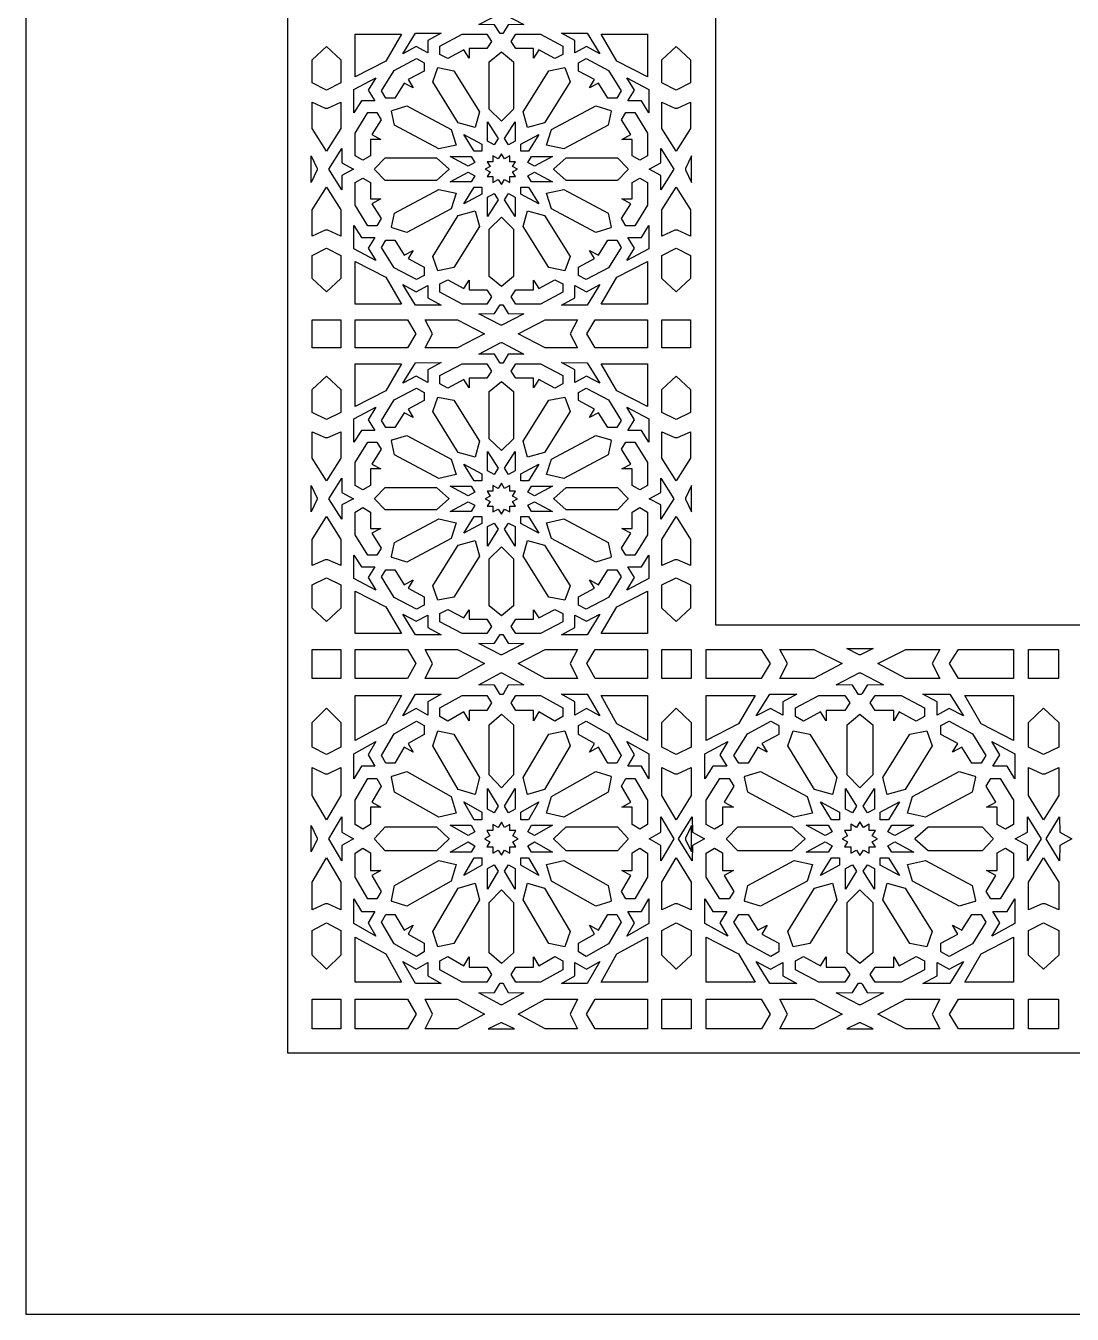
# Model space of a CAD drawing. Extents: x -330 to 330, y -275 to 275.
# Drawn here: x -330 to -110, y -275 to -4 of the extents above; entities that cross this region are included whole.
import ezdxf

# ---------------------------------------------------------------- set-up
doc = ezdxf.new("R2010")
doc.units = 0
doc.layers.add('LAYER_1', color=18, linetype='CONTINUOUS')
doc.layers.add('LAYER_2', color=150, linetype='CONTINUOUS')

msp = doc.modelspace()

# ---------------------------------------------------------------- linework, layer by layer
at = {"layer": 'LAYER_1'}
for points in [[(-330, 275), (-330, -275), (330, -275), (330, 130), (180, 275)], [(-225.26, -3.73), (-228.54, -3.78), (-229.58, -5.41), (-229.72, -5.63), (-230, -5.62), (-230.28, -5.63), (-230.42, -5.41), (-231.46, -3.78), (-234.74, -3.73), (-230.13, -1.33), (-230, -1.35), (-229.87, -1.33)], [(-254.29, -11.44), (-260.75, -14.74), (-260.75, -5.8), (-251, -5.8)], [(-245.43, -7.08), (-245.43, -9.69), (-247.89, -8.38), (-250.74, -9.88), (-248.03, -5.55), (-242.62, -5.54)], [(-233.04, -5.8), (-232.04, -7.31), (-233.03, -8.8), (-236.79, -8.8), (-236.79, -10.81), (-237.88, -9.07), (-241.28, -10.88), (-242.91, -10.01), (-242.91, -8.28), (-238.24, -5.8)], [(-217.09, -8.28), (-217.09, -10.01), (-218.72, -10.88), (-222.12, -9.07), (-223.21, -10.81), (-223.21, -8.8), (-226.97, -8.8), (-227.96, -7.31), (-226.96, -5.8), (-221.76, -5.8)], [(-211.97, -5.55), (-209.26, -9.88), (-212.11, -8.38), (-214.57, -9.69), (-214.57, -7.08), (-217.38, -5.54)], [(-199.25, -14.74), (-205.71, -11.44), (-209, -5.8), (-199.25, -5.8)], [(-263.76, -11.17), (-263.76, -16.02), (-266.77, -17.52), (-269.78, -16.02), (-269.78, -11.17), (-266.77, -8.36)], [(-227.43, -11.61), (-227.43, -21.54), (-230, -24.05), (-232.57, -21.54), (-232.57, -11.61), (-230, -9.51)], [(-190.22, -11.17), (-190.22, -16.02), (-193.23, -17.52), (-196.24, -16.02), (-196.24, -11.17), (-193.23, -8.36)], [(-246.22, -11.78), (-246.22, -13.52), (-249.62, -15.33), (-248.54, -17.06), (-250.41, -16.07), (-252.37, -19.2), (-254.27, -19.2), (-255.2, -17.7), (-252.51, -13.4), (-247.85, -10.91)], [(-240, -13.45), (-234.61, -22.07), (-235.48, -25.4), (-239.06, -24.41), (-244.44, -15.81), (-243.36, -12.81)], [(-215.56, -15.81), (-220.94, -24.41), (-224.52, -25.4), (-225.39, -22.07), (-220, -13.45), (-216.64, -12.81)], [(-207.49, -13.4), (-204.8, -17.7), (-205.73, -19.2), (-207.63, -19.2), (-209.59, -16.07), (-211.46, -17.06), (-210.38, -15.33), (-213.78, -13.52), (-213.78, -11.78), (-212.15, -10.91)], [(-258.03, -17.56), (-256.62, -19.82), (-259.44, -19.82), (-261.03, -22.29), (-261.03, -17.39), (-256.42, -14.93)], [(-198.97, -17.39), (-198.97, -22.29), (-200.56, -19.82), (-203.38, -19.82), (-201.97, -17.56), (-203.58, -14.93)], [(-263.76, -25.61), (-266.77, -30.39), (-269.78, -25.61), (-269.78, -20.08), (-267.05, -21.32), (-266.49, -21.32), (-263.76, -20.08)], [(-240.55, -25.81), (-239.49, -29.1), (-243.13, -29.89), (-252.45, -24.93), (-253.11, -21.98), (-252.99, -21.79), (-249.89, -20.84)], [(-207.01, -21.79), (-206.89, -21.98), (-207.55, -24.93), (-216.87, -29.89), (-220.51, -29.1), (-219.45, -25.81), (-210.11, -20.84)], [(-190.22, -25.61), (-193.23, -30.39), (-196.24, -25.61), (-196.24, -20.08), (-193.51, -21.32), (-192.95, -21.32), (-190.22, -20.08)], [(-256.18, -22.26), (-255.24, -23.76), (-257.2, -26.9), (-255.32, -27.9), (-257.49, -27.9), (-257.49, -31.36), (-259.12, -32.28), (-260.75, -31.35), (-260.75, -26.56), (-258.07, -22.26)], [(-230.68, -27.74), (-231.49, -29.03), (-232.9, -28.28), (-232.9, -24.2)], [(-227.1, -28.28), (-228.51, -29.03), (-229.32, -27.74), (-227.1, -24.2)], [(-199.25, -26.56), (-199.25, -31.35), (-200.88, -32.28), (-202.51, -31.36), (-202.51, -27.9), (-204.68, -27.9), (-202.8, -26.9), (-204.76, -23.76), (-203.82, -22.26), (-201.93, -22.26)], [(-234.07, -28.92), (-234.07, -30.4), (-235.69, -30.4), (-237.9, -26.88)], [(-224.31, -30.4), (-225.93, -30.4), (-225.93, -28.92), (-222.1, -26.88)], [(-268.7, -34.03), (-268.72, -34.16), (-268.7, -34.29), (-270, -36.93), (-270, -31.39)], [(-263.54, -32.86), (-261.1, -34.16), (-263.54, -35.46), (-263.57, -38.5), (-266.28, -34.16), (-263.57, -29.82)], [(-241.02, -34.1), (-241.04, -34.16), (-241.02, -34.21), (-243.66, -36.52), (-254.44, -36.52), (-256.61, -34.27), (-256.66, -34.16), (-256.61, -34.05), (-254.44, -31.79), (-243.66, -31.79)], [(-236.36, -31.5), (-235.56, -32.78), (-236.96, -33.53), (-240.77, -31.5)], [(-227.62, -33.6), (-227, -32.6), (-228.22, -32.6), (-228.22, -31.39), (-229.33, -31.98), (-230, -30.92), (-230.67, -31.98), (-231.78, -31.39), (-231.78, -32.6), (-233, -32.6), (-232.38, -33.6), (-233.42, -34.16), (-232.38, -34.72), (-233, -35.72), (-231.78, -35.72), (-231.78, -36.93), (-230.67, -36.34), (-230, -37.4), (-229.33, -36.34), (-228.22, -36.93), (-228.22, -35.72), (-227, -35.72), (-227.62, -34.72), (-226.58, -34.16)], [(-223.04, -33.53), (-224.44, -32.78), (-223.64, -31.5), (-219.23, -31.5)], [(-205.56, -31.79), (-203.39, -34.05), (-203.34, -34.16), (-203.39, -34.27), (-205.56, -36.52), (-216.34, -36.52), (-218.98, -34.21), (-218.96, -34.16), (-218.98, -34.1), (-216.34, -31.79)], [(-193.72, -34.16), (-196.43, -38.5), (-196.46, -35.46), (-198.9, -34.16), (-196.46, -32.86), (-196.43, -29.82)], [(-191.3, -34.03), (-191.28, -34.16), (-191.3, -34.29), (-190, -36.93), (-190, -31.39)], [(-235.56, -35.54), (-236.36, -36.82), (-240.77, -36.82), (-236.96, -34.79)], [(-219.23, -36.82), (-223.64, -36.82), (-224.44, -35.54), (-223.04, -34.79)], [(-263.76, -42.71), (-263.76, -48.23), (-266.49, -47), (-267.05, -47), (-269.78, -48.23), (-269.78, -42.71), (-266.77, -37.93)], [(-257.49, -36.96), (-257.49, -40.42), (-255.32, -40.42), (-257.2, -41.42), (-255.24, -44.56), (-256.18, -46.06), (-258.07, -46.06), (-260.75, -41.76), (-260.75, -36.97), (-259.12, -36.04)], [(-234.07, -39.4), (-237.9, -41.44), (-235.69, -37.92), (-234.07, -37.92)], [(-224.31, -37.92), (-222.1, -41.44), (-225.93, -39.4), (-225.93, -37.92)], [(-199.25, -36.97), (-199.25, -41.76), (-201.93, -46.06), (-203.82, -46.06), (-204.76, -44.56), (-202.8, -41.42), (-204.68, -40.42), (-202.51, -40.42), (-202.51, -36.96), (-200.88, -36.04)], [(-190.22, -42.71), (-190.22, -48.23), (-192.95, -47), (-193.51, -47), (-196.24, -48.23), (-196.24, -42.71), (-193.23, -37.93)], [(-239.49, -39.22), (-240.55, -42.5), (-249.89, -47.48), (-252.99, -46.53), (-253.11, -46.34), (-252.45, -43.39), (-243.13, -38.43)], [(-230.68, -40.58), (-232.9, -44.12), (-232.9, -40.04), (-231.49, -39.29)], [(-227.1, -40.04), (-227.1, -44.12), (-229.32, -40.58), (-228.51, -39.29)], [(-207.55, -43.39), (-206.89, -46.34), (-207.01, -46.53), (-210.11, -47.48), (-219.45, -42.5), (-220.51, -39.22), (-216.87, -38.43)], [(-234.61, -46.25), (-240, -54.87), (-243.36, -55.51), (-244.44, -52.51), (-239.06, -43.91), (-235.48, -42.91)], [(-220.94, -43.91), (-215.56, -52.51), (-216.64, -55.51), (-220, -54.87), (-225.39, -46.25), (-224.52, -42.91)], [(-259.44, -48.5), (-256.62, -48.5), (-258.03, -50.76), (-256.42, -53.39), (-261.03, -50.93), (-261.03, -46.02)], [(-227.43, -46.78), (-227.43, -56.71), (-230, -58.81), (-232.57, -56.71), (-232.57, -46.78), (-230, -44.27)], [(-198.97, -50.93), (-203.58, -53.39), (-201.97, -50.76), (-203.38, -48.5), (-200.56, -48.5), (-198.97, -46.02)], [(-263.76, -52.3), (-263.76, -57.15), (-266.77, -59.96), (-269.78, -57.15), (-269.78, -52.3), (-266.77, -50.8)], [(-250.41, -52.25), (-248.54, -51.25), (-249.62, -52.98), (-246.22, -54.8), (-246.22, -56.53), (-247.85, -57.4), (-252.51, -54.92), (-255.2, -50.62), (-254.27, -49.12), (-252.37, -49.12)], [(-205.73, -49.12), (-204.8, -50.62), (-207.49, -54.92), (-212.15, -57.4), (-213.78, -56.53), (-213.78, -54.8), (-210.38, -52.98), (-211.46, -51.25), (-209.59, -52.25), (-207.63, -49.12)], [(-190.22, -52.3), (-190.22, -57.15), (-193.23, -59.96), (-196.24, -57.15), (-196.24, -52.3), (-193.23, -50.8)], [(-254.29, -56.88), (-251, -62.52), (-260.75, -62.52), (-260.75, -53.58)], [(-199.25, -62.52), (-209, -62.52), (-205.71, -56.88), (-199.25, -53.58)], [(-247.89, -59.93), (-245.43, -58.63), (-245.43, -61.24), (-242.62, -62.78), (-248.03, -62.76), (-250.74, -58.44)], [(-237.88, -59.25), (-236.79, -57.51), (-236.79, -59.52), (-233.03, -59.52), (-232.04, -61.01), (-233.04, -62.52), (-238.24, -62.52), (-242.91, -60.04), (-242.91, -58.3), (-241.28, -57.44)], [(-217.09, -58.3), (-217.09, -60.04), (-221.76, -62.52), (-226.96, -62.52), (-227.96, -61.01), (-226.97, -59.52), (-223.21, -59.52), (-223.21, -57.51), (-222.12, -59.25), (-218.72, -57.44)], [(-211.97, -62.76), (-217.38, -62.78), (-214.57, -61.24), (-214.57, -58.63), (-212.11, -59.93), (-209.26, -58.44)], [(-229.58, -62.91), (-228.54, -64.54), (-225.26, -64.59), (-229.87, -66.99), (-230, -66.97), (-230.13, -66.99), (-234.74, -64.59), (-231.46, -64.54), (-230.42, -62.91), (-230.28, -62.69), (-230, -62.7), (-229.72, -62.69)], [(-263.77, -68.82), (-263.77, -71.77), (-269.77, -71.77), (-269.77, -68.82), (-269.77, -65.86), (-263.77, -65.86)], [(-255.41, -65.86), (-249.76, -65.86), (-247.97, -68.82), (-249.76, -71.77), (-255.41, -71.77), (-260.75, -71.77), (-260.75, -68.82), (-260.75, -65.86)], [(-233.57, -68.82), (-239.21, -71.76), (-246, -71.76), (-244.47, -68.82), (-246, -65.87), (-239.21, -65.87)], [(-215.53, -68.82), (-214, -71.76), (-220.79, -71.76), (-226.43, -68.82), (-220.79, -65.87), (-214, -65.87)], [(-199.25, -68.82), (-199.25, -71.77), (-204.59, -71.77), (-210.24, -71.77), (-212.03, -68.82), (-210.24, -65.86), (-204.59, -65.86), (-199.25, -65.86)], [(-190.23, -68.82), (-190.23, -71.77), (-196.23, -71.77), (-196.23, -68.82), (-196.23, -65.86), (-190.23, -65.86)], [(-225.26, -73.04), (-228.54, -73.09), (-229.58, -74.72), (-229.72, -74.94), (-230, -74.93), (-230.28, -74.94), (-230.42, -74.72), (-231.46, -73.09), (-234.74, -73.04), (-230.13, -70.64), (-230, -70.66), (-229.87, -70.64)], [(-254.29, -80.75), (-260.75, -84.05), (-260.75, -75.11), (-251, -75.11)], [(-245.43, -76.39), (-245.43, -79.01), (-247.89, -77.7), (-250.74, -79.19), (-248.03, -74.87), (-242.62, -74.85)], [(-233.04, -75.11), (-232.04, -76.62), (-233.03, -78.11), (-236.79, -78.11), (-236.79, -80.12), (-237.88, -78.38), (-241.28, -80.19), (-242.91, -79.33), (-242.91, -77.59), (-238.24, -75.11)], [(-217.09, -77.59), (-217.09, -79.33), (-218.72, -80.19), (-222.12, -78.38), (-223.21, -80.12), (-223.21, -78.11), (-226.97, -78.11), (-227.96, -76.62), (-226.96, -75.11), (-221.76, -75.11)], [(-211.97, -74.87), (-209.26, -79.19), (-212.11, -77.7), (-214.57, -79.01), (-214.57, -76.39), (-217.38, -74.85)], [(-199.25, -84.05), (-205.71, -80.75), (-209, -75.11), (-199.25, -75.11)], [(-263.76, -80.48), (-263.76, -85.33), (-266.77, -86.83), (-269.78, -85.33), (-269.78, -80.48), (-266.77, -77.67)], [(-190.22, -80.48), (-190.22, -85.33), (-193.23, -86.83), (-196.24, -85.33), (-196.24, -80.48), (-193.23, -77.67)], [(-246.22, -81.1), (-246.22, -82.83), (-249.62, -84.65), (-248.54, -86.38), (-250.41, -85.38), (-252.37, -88.51), (-254.27, -88.51), (-255.2, -87.01), (-252.51, -82.71), (-247.85, -80.23)], [(-227.43, -80.93), (-227.43, -90.85), (-230, -93.36), (-232.57, -90.85), (-232.57, -80.93), (-230, -78.82)], [(-207.49, -82.71), (-204.8, -87.01), (-205.73, -88.51), (-207.63, -88.51), (-209.59, -85.38), (-211.46, -86.38), (-210.38, -84.65), (-213.78, -82.83), (-213.78, -81.1), (-212.15, -80.23)], [(-240, -82.76), (-234.61, -91.38), (-235.48, -94.72), (-239.06, -93.72), (-244.44, -85.12), (-243.36, -82.12)], [(-215.56, -85.12), (-220.94, -93.72), (-224.52, -94.72), (-225.39, -91.38), (-220, -82.76), (-216.64, -82.12)], [(-258.03, -86.87), (-256.62, -89.13), (-259.44, -89.13), (-261.03, -91.61), (-261.03, -86.7), (-256.42, -84.24)], [(-198.97, -86.7), (-198.97, -91.61), (-200.56, -89.13), (-203.38, -89.13), (-201.97, -86.87), (-203.58, -84.24)], [(-263.76, -94.92), (-266.77, -99.7), (-269.78, -94.92), (-269.78, -89.4), (-267.05, -90.63), (-266.49, -90.63), (-263.76, -89.4)], [(-190.22, -94.92), (-193.23, -99.7), (-196.24, -94.92), (-196.24, -89.4), (-193.51, -90.63), (-192.95, -90.63), (-190.22, -89.4)], [(-256.18, -91.57), (-255.24, -93.07), (-257.2, -96.21), (-255.32, -97.21), (-257.49, -97.21), (-257.49, -100.67), (-259.12, -101.59), (-260.75, -100.66), (-260.75, -95.87), (-258.07, -91.57)], [(-240.55, -95.13), (-239.49, -98.41), (-243.13, -99.2), (-252.45, -94.24), (-253.11, -91.29), (-252.99, -91.1), (-249.89, -90.15)], [(-207.01, -91.1), (-206.89, -91.29), (-207.55, -94.24), (-216.87, -99.2), (-220.51, -98.41), (-219.45, -95.13), (-210.11, -90.15)], [(-199.25, -95.87), (-199.25, -100.66), (-200.88, -101.59), (-202.51, -100.67), (-202.51, -97.21), (-204.68, -97.21), (-202.8, -96.21), (-204.76, -93.07), (-203.82, -91.57), (-201.93, -91.57)], [(-230.68, -97.05), (-231.49, -98.35), (-232.9, -97.6), (-232.9, -93.51)], [(-227.1, -97.6), (-228.51, -98.35), (-229.32, -97.05), (-227.1, -93.51)], [(-234.07, -98.23), (-234.07, -99.71), (-235.69, -99.71), (-237.9, -96.19)], [(-224.31, -99.71), (-225.93, -99.71), (-225.93, -98.23), (-222.1, -96.19)], [(-263.54, -102.17), (-261.1, -103.47), (-263.54, -104.77), (-263.57, -107.81), (-266.28, -103.47), (-263.57, -99.13)], [(-228.22, -106.24), (-228.22, -105.03), (-227, -105.03), (-227.62, -104.03), (-226.58, -103.47), (-227.62, -102.91), (-227, -101.91), (-228.22, -101.91), (-228.22, -100.7), (-229.33, -101.3), (-230, -100.23), (-230.67, -101.3), (-231.78, -100.7), (-231.78, -101.91), (-233, -101.91), (-232.38, -102.91), (-233.42, -103.47), (-232.38, -104.03), (-233, -105.03), (-231.78, -105.03), (-231.78, -106.24), (-230.67, -105.65), (-230, -106.72), (-229.33, -105.65)], [(-193.72, -103.47), (-196.43, -107.81), (-196.46, -104.77), (-198.9, -103.47), (-196.46, -102.17), (-196.43, -99.13)], [(-268.7, -103.34), (-268.72, -103.47), (-268.7, -103.6), (-270, -106.24), (-270, -100.7)], [(-241.02, -103.42), (-241.04, -103.47), (-241.02, -103.53), (-243.66, -105.84), (-254.44, -105.84), (-256.61, -103.59), (-256.66, -103.47), (-256.61, -103.36), (-254.44, -101.11), (-243.66, -101.11)], [(-236.36, -100.81), (-235.56, -102.09), (-236.96, -102.84), (-240.77, -100.81)], [(-223.04, -102.84), (-224.44, -102.09), (-223.64, -100.81), (-219.23, -100.81)], [(-205.56, -101.11), (-203.39, -103.36), (-203.34, -103.47), (-203.39, -103.59), (-205.56, -105.84), (-216.34, -105.84), (-218.98, -103.53), (-218.96, -103.47), (-218.98, -103.42), (-216.34, -101.11)], [(-191.3, -103.34), (-191.28, -103.47), (-191.3, -103.6), (-190, -106.24), (-190, -100.7)], [(-257.49, -106.27), (-257.49, -109.73), (-255.32, -109.73), (-257.2, -110.73), (-255.24, -113.87), (-256.18, -115.37), (-258.07, -115.37), (-260.75, -111.07), (-260.75, -106.28), (-259.12, -105.35)], [(-235.56, -104.85), (-236.36, -106.13), (-240.77, -106.13), (-236.96, -104.1)], [(-219.23, -106.13), (-223.64, -106.13), (-224.44, -104.85), (-223.04, -104.1)], [(-199.25, -106.28), (-199.25, -111.07), (-201.93, -115.37), (-203.82, -115.37), (-204.76, -113.87), (-202.8, -110.73), (-204.68, -109.73), (-202.51, -109.73), (-202.51, -106.27), (-200.88, -105.35)], [(-263.76, -112.03), (-263.76, -117.55), (-266.49, -116.31), (-267.05, -116.31), (-269.78, -117.55), (-269.78, -112.03), (-266.77, -107.24)], [(-239.49, -108.53), (-240.55, -111.82), (-249.89, -116.79), (-252.99, -115.84), (-253.11, -115.65), (-252.45, -112.7), (-243.13, -107.74)], [(-234.07, -108.71), (-237.9, -110.75), (-235.69, -107.23), (-234.07, -107.23)], [(-224.31, -107.23), (-222.1, -110.75), (-225.93, -108.71), (-225.93, -107.23)], [(-207.55, -112.7), (-206.89, -115.65), (-207.01, -115.84), (-210.11, -116.79), (-219.45, -111.82), (-220.51, -108.53), (-216.87, -107.74)], [(-190.22, -112.03), (-190.22, -117.55), (-192.95, -116.31), (-193.51, -116.31), (-196.24, -117.55), (-196.24, -112.03), (-193.23, -107.24)], [(-230.68, -109.89), (-232.9, -113.43), (-232.9, -109.35), (-231.49, -108.6)], [(-227.1, -109.35), (-227.1, -113.43), (-229.32, -109.89), (-228.51, -108.6)], [(-234.61, -115.57), (-240, -124.18), (-243.36, -124.82), (-244.44, -121.82), (-239.06, -113.22), (-235.48, -112.23)], [(-227.43, -116.09), (-227.43, -126.02), (-230, -128.12), (-232.57, -126.02), (-232.57, -116.09), (-230, -113.58)], [(-220.94, -113.22), (-215.56, -121.82), (-216.64, -124.82), (-220, -124.18), (-225.39, -115.57), (-224.52, -112.23)], [(-259.44, -117.82), (-256.62, -117.82), (-258.03, -120.07), (-256.42, -122.7), (-261.03, -120.24), (-261.03, -115.34)], [(-198.97, -120.24), (-203.58, -122.7), (-201.97, -120.07), (-203.38, -117.82), (-200.56, -117.82), (-198.97, -115.34)], [(-250.41, -121.57), (-248.54, -120.57), (-249.62, -122.3), (-246.22, -124.11), (-246.22, -125.85), (-247.85, -126.72), (-252.51, -124.23), (-255.2, -119.93), (-254.27, -118.43), (-252.37, -118.43)], [(-205.73, -118.43), (-204.8, -119.93), (-207.49, -124.23), (-212.15, -126.72), (-213.78, -125.85), (-213.78, -124.11), (-210.38, -122.3), (-211.46, -120.57), (-209.59, -121.57), (-207.63, -118.43)], [(-263.76, -121.61), (-263.76, -126.46), (-266.77, -129.27), (-269.78, -126.46), (-269.78, -121.61), (-266.77, -120.11)], [(-190.22, -121.61), (-190.22, -126.46), (-193.23, -129.27), (-196.24, -126.46), (-196.24, -121.61), (-193.23, -120.11)], [(-254.29, -126.19), (-251, -131.83), (-260.75, -131.83), (-260.75, -122.89)], [(-199.25, -131.83), (-209, -131.83), (-205.71, -126.19), (-199.25, -122.89)], [(-237.88, -128.56), (-236.79, -126.82), (-236.79, -128.83), (-233.03, -128.83), (-232.04, -130.33), (-233.04, -131.83), (-238.24, -131.83), (-242.91, -129.35), (-242.91, -127.62), (-241.28, -126.75)], [(-217.09, -127.62), (-217.09, -129.35), (-221.76, -131.83), (-226.96, -131.83), (-227.96, -130.33), (-226.97, -128.83), (-223.21, -128.83), (-223.21, -126.82), (-222.12, -128.56), (-218.72, -126.75)], [(-247.89, -129.25), (-245.43, -127.94), (-245.43, -130.55), (-242.62, -132.09), (-248.03, -132.08), (-250.74, -127.76)], [(-211.97, -132.08), (-217.38, -132.09), (-214.57, -130.55), (-214.57, -127.94), (-212.11, -129.25), (-209.26, -127.76)], [(-229.58, -132.22), (-228.54, -133.85), (-225.26, -133.91), (-229.87, -136.3), (-230, -136.28), (-230.13, -136.3), (-234.74, -133.91), (-231.46, -133.85), (-230.42, -132.22), (-230.28, -132), (-230, -132.01), (-229.72, -132)], [(-263.77, -138.13), (-263.77, -141.27), (-269.77, -141.27), (-269.77, -138.13), (-269.77, -135.17), (-263.77, -135.17)], [(-247.97, -138.13), (-249.76, -141.27), (-260.75, -141.27), (-260.75, -138.13), (-260.75, -135.18), (-249.76, -135.18)], [(-233.57, -138.13), (-239.21, -141.26), (-246, -141.26), (-244.47, -138.13), (-246, -135.19), (-239.21, -135.19)], [(-215.53, -138.13), (-214, -141.26), (-220.79, -141.26), (-226.43, -138.13), (-220.79, -135.19), (-214, -135.19)], [(-199.25, -138.13), (-199.25, -141.27), (-210.24, -141.27), (-212.03, -138.13), (-210.24, -135.18), (-199.25, -135.18)], [(-190.08, -138.13), (-190.08, -141.27), (-196.23, -141.27), (-196.23, -138.13), (-196.23, -135.17), (-190.08, -135.17)], [(-173.48, -138.13), (-175.36, -141.27), (-186.91, -141.27), (-186.91, -138.13), (-186.91, -135.18), (-175.36, -135.18)], [(-158.35, -138.13), (-164.28, -141.26), (-171.41, -141.26), (-169.8, -138.13), (-171.41, -135.19), (-164.28, -135.19)], [(-154.47, -136.3), (-154.6, -136.28), (-154.73, -136.3), (-157.37, -135), (-151.83, -135)], [(-139.4, -138.13), (-137.79, -141.26), (-144.92, -141.26), (-150.86, -138.13), (-144.92, -135.19), (-137.79, -135.19)], [(-122.29, -138.13), (-122.29, -141.27), (-133.84, -141.27), (-135.73, -138.13), (-133.84, -135.18), (-122.29, -135.18)], [(-112.82, -138.13), (-112.82, -141.27), (-119.12, -141.27), (-119.12, -138.13), (-119.12, -135.17), (-112.82, -135.17)], [(-225.26, -142.62), (-228.54, -142.68), (-229.58, -144.41), (-229.72, -144.64), (-230, -144.64), (-230.28, -144.64), (-230.42, -144.41), (-231.46, -142.68), (-234.74, -142.62), (-230.13, -140.07), (-230, -140.1), (-229.87, -140.07)], [(-149.62, -142.62), (-153.07, -142.68), (-154.16, -144.41), (-154.31, -144.64), (-154.6, -144.64), (-154.89, -144.64), (-155.04, -144.41), (-156.13, -142.68), (-159.58, -142.62), (-154.73, -140.07), (-154.6, -140.1), (-154.47, -140.07)], [(-254.29, -150.83), (-260.75, -154.34), (-260.75, -144.83), (-251, -144.83)], [(-245.43, -146.19), (-245.43, -148.97), (-247.89, -147.58), (-250.74, -149.16), (-248.03, -144.57), (-242.62, -144.55)], [(-233.04, -144.83), (-232.04, -146.43), (-233.03, -148.02), (-236.79, -148.02), (-236.79, -150.16), (-237.88, -148.31), (-241.28, -150.24), (-242.91, -149.31), (-242.91, -147.46), (-238.24, -144.83)], [(-217.09, -147.46), (-217.09, -149.31), (-218.72, -150.24), (-222.12, -148.31), (-223.21, -150.16), (-223.21, -148.02), (-226.97, -148.02), (-227.96, -146.43), (-226.96, -144.83), (-221.76, -144.83)], [(-211.97, -144.57), (-209.26, -149.16), (-212.11, -147.58), (-214.57, -148.97), (-214.57, -146.19), (-217.38, -144.55)], [(-199.25, -154.34), (-205.71, -150.83), (-209, -144.83), (-199.25, -144.83)], [(-180.12, -150.83), (-186.91, -154.34), (-186.91, -144.83), (-176.66, -144.83)], [(-170.81, -146.19), (-170.81, -148.97), (-173.39, -147.58), (-176.39, -149.16), (-173.55, -144.57), (-167.86, -144.55)], [(-157.8, -144.83), (-156.74, -146.43), (-157.79, -148.02), (-161.73, -148.02), (-161.73, -150.16), (-162.88, -148.31), (-166.45, -150.24), (-168.16, -149.31), (-168.16, -147.46), (-163.26, -144.83)], [(-141.04, -147.46), (-141.04, -149.31), (-142.76, -150.24), (-146.33, -148.31), (-147.47, -150.16), (-147.47, -148.02), (-151.41, -148.02), (-152.46, -146.43), (-151.41, -144.83), (-145.94, -144.83)], [(-135.66, -144.57), (-132.81, -149.16), (-135.81, -147.58), (-138.39, -148.97), (-138.39, -146.19), (-141.35, -144.55)], [(-122.29, -154.34), (-129.09, -150.83), (-132.54, -144.83), (-122.29, -144.83)], [(-263.76, -150.54), (-263.76, -155.7), (-266.77, -157.3), (-269.78, -155.7), (-269.78, -150.54), (-266.77, -147.55)], [(-227.43, -151.01), (-227.43, -161.57), (-230, -164.25), (-232.57, -161.57), (-232.57, -151.01), (-230, -148.77)], [(-190.07, -150.54), (-190.07, -155.7), (-193.23, -157.3), (-196.24, -155.7), (-196.24, -150.54), (-193.23, -147.55)], [(-151.91, -151.01), (-151.91, -161.57), (-154.6, -164.25), (-157.3, -161.57), (-157.3, -151.01), (-154.6, -148.77)], [(-112.81, -150.54), (-112.81, -155.7), (-115.97, -157.3), (-119.14, -155.7), (-119.14, -150.54), (-115.97, -147.55)], [(-246.22, -151.19), (-246.22, -153.04), (-249.62, -154.97), (-248.54, -156.81), (-250.41, -155.75), (-252.37, -159.08), (-254.27, -159.08), (-255.2, -157.49), (-252.51, -152.91), (-247.85, -150.27)], [(-207.49, -152.91), (-204.8, -157.49), (-205.73, -159.08), (-207.63, -159.08), (-209.59, -155.75), (-211.46, -156.81), (-210.38, -154.97), (-213.78, -153.04), (-213.78, -151.19), (-212.15, -150.27)], [(-171.64, -151.19), (-171.64, -153.04), (-175.21, -154.97), (-174.07, -156.81), (-176.04, -155.75), (-178.11, -159.08), (-180.09, -159.08), (-181.08, -157.49), (-178.25, -152.91), (-173.35, -150.27)], [(-130.95, -152.91), (-128.12, -157.49), (-129.11, -159.08), (-131.1, -159.08), (-133.16, -155.75), (-135.13, -156.81), (-133.99, -154.97), (-137.56, -153.04), (-137.56, -151.19), (-135.85, -150.27)], [(-240, -152.97), (-234.61, -162.13), (-235.48, -165.68), (-239.06, -164.63), (-244.44, -155.48), (-243.36, -152.29)], [(-215.56, -155.48), (-220.94, -164.63), (-224.52, -165.68), (-225.39, -162.13), (-220, -152.97), (-216.64, -152.29)], [(-165.11, -152.97), (-159.45, -162.13), (-160.36, -165.68), (-164.12, -164.63), (-169.77, -155.48), (-168.64, -152.29)], [(-139.43, -155.48), (-145.08, -164.63), (-148.85, -165.68), (-149.76, -162.13), (-144.09, -152.97), (-140.56, -152.29)], [(-258.03, -157.34), (-256.62, -159.74), (-259.44, -159.74), (-261.03, -162.38), (-261.03, -157.16), (-256.42, -154.54)], [(-198.97, -157.16), (-198.97, -162.38), (-200.56, -159.74), (-203.38, -159.74), (-201.97, -157.34), (-203.58, -154.54)], [(-184.05, -157.34), (-182.57, -159.74), (-185.53, -159.74), (-187.2, -162.38), (-187.2, -157.16), (-182.35, -154.54)], [(-122, -157.16), (-122, -162.38), (-123.67, -159.74), (-126.64, -159.74), (-125.15, -157.34), (-126.85, -154.54)], [(-263.76, -165.9), (-266.77, -170.99), (-269.78, -165.9), (-269.78, -160.03), (-267.05, -161.34), (-266.49, -161.34), (-263.76, -160.03)], [(-256.18, -162.34), (-255.24, -163.94), (-257.2, -167.27), (-255.32, -168.34), (-257.49, -168.34), (-257.49, -172.02), (-259.12, -173), (-260.75, -172.01), (-260.75, -166.91), (-258.07, -162.34)], [(-240.55, -166.12), (-239.49, -169.62), (-243.13, -170.46), (-252.45, -165.18), (-253.11, -162.04), (-252.99, -161.84), (-249.89, -160.83)], [(-207.01, -161.84), (-206.89, -162.04), (-207.55, -165.18), (-216.87, -170.46), (-220.51, -169.62), (-219.45, -166.12), (-210.11, -160.83)], [(-199.25, -166.91), (-199.25, -172.01), (-200.88, -173), (-202.51, -172.02), (-202.51, -168.34), (-204.68, -168.34), (-202.8, -167.27), (-204.76, -163.94), (-203.82, -162.34), (-201.93, -162.34)], [(-190.07, -165.9), (-193.23, -170.99), (-196.24, -165.9), (-196.24, -160.03), (-193.51, -161.34), (-192.93, -161.34), (-190.07, -160.03)], [(-182.1, -162.34), (-181.11, -163.94), (-183.18, -167.27), (-181.21, -168.34), (-183.48, -168.34), (-183.48, -172.02), (-185.19, -173), (-186.91, -172.01), (-186.91, -166.91), (-184.09, -162.34)], [(-165.68, -166.12), (-164.57, -169.62), (-168.4, -170.46), (-178.19, -165.18), (-178.88, -162.04), (-178.75, -161.84), (-175.49, -160.83)], [(-130.45, -161.84), (-130.32, -162.04), (-131.02, -165.18), (-140.81, -170.46), (-144.63, -169.62), (-143.52, -166.12), (-133.71, -160.83)], [(-122.29, -166.91), (-122.29, -172.01), (-124.01, -173), (-125.72, -172.02), (-125.72, -168.34), (-128, -168.34), (-126.02, -167.27), (-128.09, -163.94), (-127.1, -162.34), (-125.12, -162.34)], [(-112.81, -165.9), (-115.97, -170.99), (-119.14, -165.9), (-119.14, -160.03), (-116.27, -161.34), (-115.67, -161.34), (-112.81, -160.03)], [(-230.68, -168.17), (-231.49, -169.55), (-232.9, -168.75), (-232.9, -164.41)], [(-227.1, -168.75), (-228.51, -169.55), (-229.32, -168.17), (-227.1, -164.41)], [(-155.32, -168.17), (-156.17, -169.55), (-157.65, -168.75), (-157.65, -164.41)], [(-151.56, -168.75), (-153.04, -169.55), (-153.89, -168.17), (-151.56, -164.41)], [(-234.07, -169.43), (-234.07, -171), (-235.69, -171), (-237.9, -167.25)], [(-224.31, -171), (-225.93, -171), (-225.93, -169.43), (-222.1, -167.25)], [(-158.87, -169.43), (-158.87, -171), (-160.58, -171), (-162.9, -167.25)], [(-148.62, -171), (-150.33, -171), (-150.33, -169.43), (-146.3, -167.25)], [(-263.54, -173.61), (-261.1, -175), (-263.54, -176.39), (-263.57, -179.62), (-266.28, -175), (-263.57, -170.38)], [(-193.72, -175), (-196.43, -179.62), (-196.46, -176.39), (-198.9, -175), (-196.46, -173.61), (-196.43, -170.38)], [(-189.84, -173.61), (-187.27, -175), (-189.84, -176.39), (-189.87, -179.62), (-192.72, -175), (-189.87, -170.38)], [(-116.49, -175), (-119.34, -179.62), (-119.37, -176.39), (-121.93, -175), (-119.37, -173.61), (-119.34, -170.38)], [(-112.58, -173.61), (-110.01, -175), (-112.58, -176.39), (-112.61, -179.62), (-115.46, -175), (-112.61, -170.38)], [(-268.7, -174.87), (-268.72, -175), (-268.7, -175.13), (-270, -177.77), (-270, -172.23)], [(-241.02, -174.94), (-241.04, -175), (-241.02, -175.06), (-243.66, -177.52), (-254.44, -177.52), (-256.61, -175.12), (-256.66, -175), (-256.61, -174.88), (-254.44, -172.48), (-243.66, -172.48)], [(-236.36, -172.17), (-235.56, -173.53), (-236.96, -174.33), (-240.77, -172.17)], [(-231.78, -172), (-231.78, -173.28), (-233.06, -173.28), (-232.42, -174.37), (-233.52, -175), (-232.42, -175.63), (-233.06, -176.72), (-231.78, -176.72), (-231.78, -178), (-230.66, -177.37), (-230, -178.48), (-229.34, -177.37), (-228.22, -178), (-228.22, -176.72), (-226.94, -176.72), (-227.58, -175.63), (-226.48, -175), (-227.58, -174.37), (-226.94, -173.28), (-228.22, -173.28), (-228.22, -172), (-229.34, -172.63), (-230, -171.52), (-230.66, -172.63)], [(-223.04, -174.33), (-224.44, -173.53), (-223.64, -172.17), (-219.23, -172.17)], [(-205.56, -172.48), (-203.39, -174.88), (-203.34, -175), (-203.39, -175.12), (-205.56, -177.52), (-216.34, -177.52), (-218.98, -175.06), (-218.96, -175), (-218.98, -174.94), (-216.34, -172.48)], [(-191.3, -174.87), (-191.28, -175), (-191.3, -175.13), (-190, -177.77), (-190, -172.23)], [(-166.17, -174.94), (-166.2, -175), (-166.17, -175.06), (-168.95, -177.52), (-180.28, -177.52), (-182.56, -175.12), (-182.61, -175), (-182.56, -174.88), (-180.28, -172.48), (-168.95, -172.48)], [(-161.29, -172.17), (-160.44, -173.53), (-161.91, -174.33), (-165.92, -172.17)], [(-156.53, -176.72), (-156.53, -178.04), (-155.32, -177.39), (-154.6, -178.55), (-153.88, -177.39), (-152.68, -178.04), (-152.68, -176.72), (-151.34, -176.72), (-152.02, -175.62), (-150.87, -175), (-152.02, -174.38), (-151.34, -173.28), (-152.68, -173.28), (-152.68, -171.96), (-153.88, -172.61), (-154.6, -171.45), (-155.32, -172.61), (-156.53, -171.96), (-156.53, -173.28), (-157.86, -173.28), (-157.18, -174.38), (-158.33, -175), (-157.18, -175.62), (-157.86, -176.72)], [(-147.29, -174.33), (-148.76, -173.53), (-147.92, -172.17), (-143.28, -172.17)], [(-128.92, -172.48), (-126.64, -174.88), (-126.59, -175), (-126.64, -175.12), (-128.92, -177.52), (-140.25, -177.52), (-143.03, -175.06), (-143, -175), (-143.03, -174.94), (-140.25, -172.48)], [(-235.56, -176.47), (-236.36, -177.83), (-240.77, -177.83), (-236.96, -175.67)], [(-219.23, -177.83), (-223.64, -177.83), (-224.44, -176.47), (-223.04, -175.67)], [(-160.44, -176.47), (-161.29, -177.83), (-165.92, -177.83), (-161.91, -175.67)], [(-143.28, -177.83), (-147.92, -177.83), (-148.76, -176.47), (-147.29, -175.67)], [(-257.49, -177.98), (-257.49, -181.66), (-255.32, -181.66), (-257.2, -182.73), (-255.24, -186.06), (-256.18, -187.66), (-258.07, -187.66), (-260.75, -183.09), (-260.75, -177.99), (-259.12, -177)], [(-199.25, -177.99), (-199.25, -183.09), (-201.93, -187.66), (-203.82, -187.66), (-204.76, -186.06), (-202.8, -182.73), (-204.68, -181.66), (-202.51, -181.66), (-202.51, -177.98), (-200.88, -177)], [(-183.48, -177.98), (-183.48, -181.66), (-181.21, -181.66), (-183.18, -182.73), (-181.11, -186.06), (-182.1, -187.66), (-184.09, -187.66), (-186.91, -183.09), (-186.91, -177.99), (-185.19, -177)], [(-122.29, -177.99), (-122.29, -183.09), (-125.12, -187.66), (-127.1, -187.66), (-128.09, -186.06), (-126.02, -182.73), (-128, -181.66), (-125.72, -181.66), (-125.72, -177.98), (-124.01, -177)], [(-263.76, -184.1), (-263.76, -189.97), (-266.49, -188.66), (-267.05, -188.66), (-269.78, -189.97), (-269.78, -184.1), (-266.77, -179.01)], [(-239.49, -180.38), (-240.55, -183.88), (-249.89, -189.17), (-252.99, -188.16), (-253.11, -187.96), (-252.45, -184.82), (-243.13, -179.54)], [(-234.07, -180.57), (-237.9, -182.75), (-235.69, -179), (-234.07, -179)], [(-230.68, -181.83), (-232.9, -185.59), (-232.9, -181.25), (-231.49, -180.45)], [(-227.1, -181.25), (-227.1, -185.59), (-229.32, -181.83), (-228.51, -180.45)], [(-224.31, -179), (-222.1, -182.75), (-225.93, -180.57), (-225.93, -179)], [(-207.55, -184.82), (-206.89, -187.96), (-207.01, -188.16), (-210.11, -189.17), (-219.45, -183.88), (-220.51, -180.38), (-216.87, -179.54)], [(-190.07, -184.1), (-190.07, -189.97), (-192.93, -188.66), (-193.51, -188.66), (-196.24, -189.97), (-196.24, -184.1), (-193.23, -179.01)], [(-164.57, -180.38), (-165.68, -183.88), (-175.49, -189.17), (-178.75, -188.16), (-178.88, -187.96), (-178.19, -184.82), (-168.4, -179.54)], [(-158.87, -180.57), (-162.9, -182.75), (-160.58, -179), (-158.87, -179)], [(-155.32, -181.83), (-157.65, -185.59), (-157.65, -181.25), (-156.17, -180.45)], [(-151.56, -181.25), (-151.56, -185.59), (-153.89, -181.83), (-153.04, -180.45)], [(-148.62, -179), (-146.3, -182.75), (-150.33, -180.57), (-150.33, -179)], [(-131.02, -184.82), (-130.32, -187.96), (-130.45, -188.16), (-133.71, -189.17), (-143.52, -183.88), (-144.63, -180.38), (-140.81, -179.54)], [(-112.81, -184.1), (-112.81, -189.97), (-115.67, -188.66), (-116.27, -188.66), (-119.14, -189.97), (-119.14, -184.1), (-115.97, -179.01)], [(-234.61, -187.87), (-240, -197.03), (-243.36, -197.71), (-244.44, -194.52), (-239.06, -185.37), (-235.48, -184.32)], [(-227.43, -188.43), (-227.43, -198.99), (-230, -201.23), (-232.57, -198.99), (-232.57, -188.43), (-230, -185.75)], [(-220.94, -185.37), (-215.56, -194.52), (-216.64, -197.71), (-220, -197.03), (-225.39, -187.87), (-224.52, -184.32)], [(-159.45, -187.87), (-165.11, -197.03), (-168.64, -197.71), (-169.77, -194.52), (-164.12, -185.37), (-160.36, -184.32)], [(-151.91, -188.43), (-151.91, -198.99), (-154.6, -201.23), (-157.3, -198.99), (-157.3, -188.43), (-154.6, -185.75)], [(-145.08, -185.37), (-139.43, -194.52), (-140.56, -197.71), (-144.09, -197.03), (-149.76, -187.87), (-148.85, -184.32)], [(-259.44, -190.26), (-256.62, -190.26), (-258.03, -192.66), (-256.42, -195.46), (-261.03, -192.84), (-261.03, -187.62)], [(-198.97, -192.84), (-203.58, -195.46), (-201.97, -192.66), (-203.38, -190.26), (-200.56, -190.26), (-198.97, -187.62)], [(-185.53, -190.26), (-182.57, -190.26), (-184.05, -192.66), (-182.35, -195.46), (-187.2, -192.84), (-187.2, -187.62)], [(-122, -192.84), (-126.85, -195.46), (-125.15, -192.66), (-126.64, -190.26), (-123.67, -190.26), (-122, -187.62)], [(-250.41, -194.25), (-248.54, -193.19), (-249.62, -195.03), (-246.22, -196.96), (-246.22, -198.81), (-247.85, -199.73), (-252.51, -197.09), (-255.2, -192.51), (-254.27, -190.92), (-252.37, -190.92)], [(-205.73, -190.92), (-204.8, -192.51), (-207.49, -197.09), (-212.15, -199.73), (-213.78, -198.81), (-213.78, -196.96), (-210.38, -195.03), (-211.46, -193.19), (-209.59, -194.25), (-207.63, -190.92)], [(-176.04, -194.25), (-174.07, -193.19), (-175.21, -195.03), (-171.64, -196.96), (-171.64, -198.81), (-173.35, -199.73), (-178.25, -197.09), (-181.08, -192.51), (-180.09, -190.92), (-178.11, -190.92)], [(-129.11, -190.92), (-128.12, -192.51), (-130.95, -197.09), (-135.85, -199.73), (-137.56, -198.81), (-137.56, -196.96), (-133.99, -195.03), (-135.13, -193.19), (-133.16, -194.25), (-131.1, -190.92)], [(-263.76, -194.3), (-263.76, -199.46), (-266.77, -202.45), (-269.78, -199.46), (-269.78, -194.3), (-266.77, -192.7)], [(-190.07, -194.3), (-190.07, -199.46), (-193.23, -202.45), (-196.24, -199.46), (-196.24, -194.3), (-193.23, -192.7)], [(-112.81, -194.3), (-112.81, -199.46), (-115.97, -202.45), (-119.14, -199.46), (-119.14, -194.3), (-115.97, -192.7)], [(-254.29, -199.17), (-251, -205.17), (-260.75, -205.17), (-260.75, -195.66)], [(-199.25, -205.17), (-209, -205.17), (-205.71, -199.17), (-199.25, -195.66)], [(-180.12, -199.17), (-176.66, -205.17), (-186.91, -205.17), (-186.91, -195.66)], [(-122.29, -205.17), (-132.54, -205.17), (-129.09, -199.17), (-122.29, -195.66)], [(-237.88, -201.69), (-236.79, -199.84), (-236.79, -201.98), (-233.03, -201.98), (-232.04, -203.57), (-233.04, -205.17), (-238.24, -205.17), (-242.91, -202.54), (-242.91, -200.69), (-241.28, -199.76)], [(-217.09, -200.69), (-217.09, -202.54), (-221.76, -205.17), (-226.96, -205.17), (-227.96, -203.57), (-226.97, -201.98), (-223.21, -201.98), (-223.21, -199.84), (-222.12, -201.69), (-218.72, -199.76)], [(-162.88, -201.69), (-161.73, -199.84), (-161.73, -201.98), (-157.79, -201.98), (-156.74, -203.57), (-157.8, -205.17), (-163.26, -205.17), (-168.16, -202.54), (-168.16, -200.69), (-166.45, -199.76)], [(-141.04, -200.69), (-141.04, -202.54), (-145.94, -205.17), (-151.41, -205.17), (-152.46, -203.57), (-151.41, -201.98), (-147.47, -201.98), (-147.47, -199.84), (-146.33, -201.69), (-142.76, -199.76)], [(-247.89, -202.42), (-245.43, -201.03), (-245.43, -203.81), (-242.62, -205.45), (-248.03, -205.43), (-250.74, -200.84)], [(-211.97, -205.43), (-217.38, -205.45), (-214.57, -203.81), (-214.57, -201.03), (-212.11, -202.42), (-209.26, -200.84)], [(-173.39, -202.42), (-170.81, -201.03), (-170.81, -203.81), (-167.86, -205.45), (-173.55, -205.43), (-176.39, -200.84)], [(-135.66, -205.43), (-141.35, -205.45), (-138.39, -203.81), (-138.39, -201.03), (-135.81, -202.42), (-132.81, -200.84)], [(-229.58, -205.59), (-228.54, -207.32), (-225.26, -207.38), (-229.87, -209.93), (-230, -209.9), (-230.13, -209.93), (-234.74, -207.38), (-231.46, -207.32), (-230.42, -205.59), (-230.28, -205.36), (-230, -205.36), (-229.72, -205.36)], [(-154.16, -205.59), (-153.07, -207.32), (-149.62, -207.38), (-154.47, -209.93), (-154.6, -209.9), (-154.73, -209.93), (-159.58, -207.38), (-156.13, -207.32), (-155.04, -205.59), (-154.89, -205.36), (-154.6, -205.36), (-154.31, -205.36)], [(-263.77, -215), (-269.77, -215), (-269.77, -208.73), (-263.77, -208.73)], [(-255.41, -208.73), (-249.76, -208.73), (-247.94, -211.91), (-249.71, -215), (-260.75, -215), (-260.75, -208.73)], [(-233.57, -211.87), (-239.21, -215), (-246, -215), (-244.47, -211.87), (-246, -208.74), (-239.21, -208.74)], [(-215.53, -211.87), (-214, -215), (-220.79, -215), (-226.43, -211.87), (-220.79, -208.74), (-214, -208.74)], [(-199.25, -215), (-210.29, -215), (-212.06, -211.91), (-210.24, -208.73), (-204.59, -208.73), (-199.25, -208.73)], [(-190.08, -215), (-196.23, -215), (-196.23, -208.73), (-190.08, -208.73)], [(-181.29, -208.73), (-175.36, -208.73), (-173.45, -211.91), (-175.31, -215), (-186.91, -215), (-186.91, -208.73)], [(-158.35, -211.87), (-164.28, -215), (-171.41, -215), (-169.8, -211.87), (-171.41, -208.74), (-164.28, -208.74)], [(-139.4, -211.87), (-137.79, -215), (-144.92, -215), (-150.86, -211.87), (-144.92, -208.74), (-137.79, -208.74)], [(-122.29, -215), (-133.9, -215), (-135.75, -211.91), (-133.84, -208.73), (-127.91, -208.73), (-122.29, -208.73)], [(-112.82, -215), (-119.12, -215), (-119.12, -208.73), (-112.82, -208.73)], [(-229.87, -213.7), (-230, -213.72), (-230.13, -213.7), (-232.77, -215), (-227.23, -215)], [(-154.47, -213.7), (-154.6, -213.72), (-154.73, -213.7), (-157.37, -215), (-151.83, -215)]]:
    msp.add_lwpolyline(points, close=True, dxfattribs=at)
at = {"layer": 'LAYER_2'}
for points in [[(-275, 220), (-275, -220), (275, -220), (275, 106.67), (157.76, 220)], [(-185, 130), (-185, -130), (185, -130), (185, 68.49), (121.37, 130)]]:
    msp.add_lwpolyline(points, close=True, dxfattribs=at)

doc.saveas('drawing.dxf')
